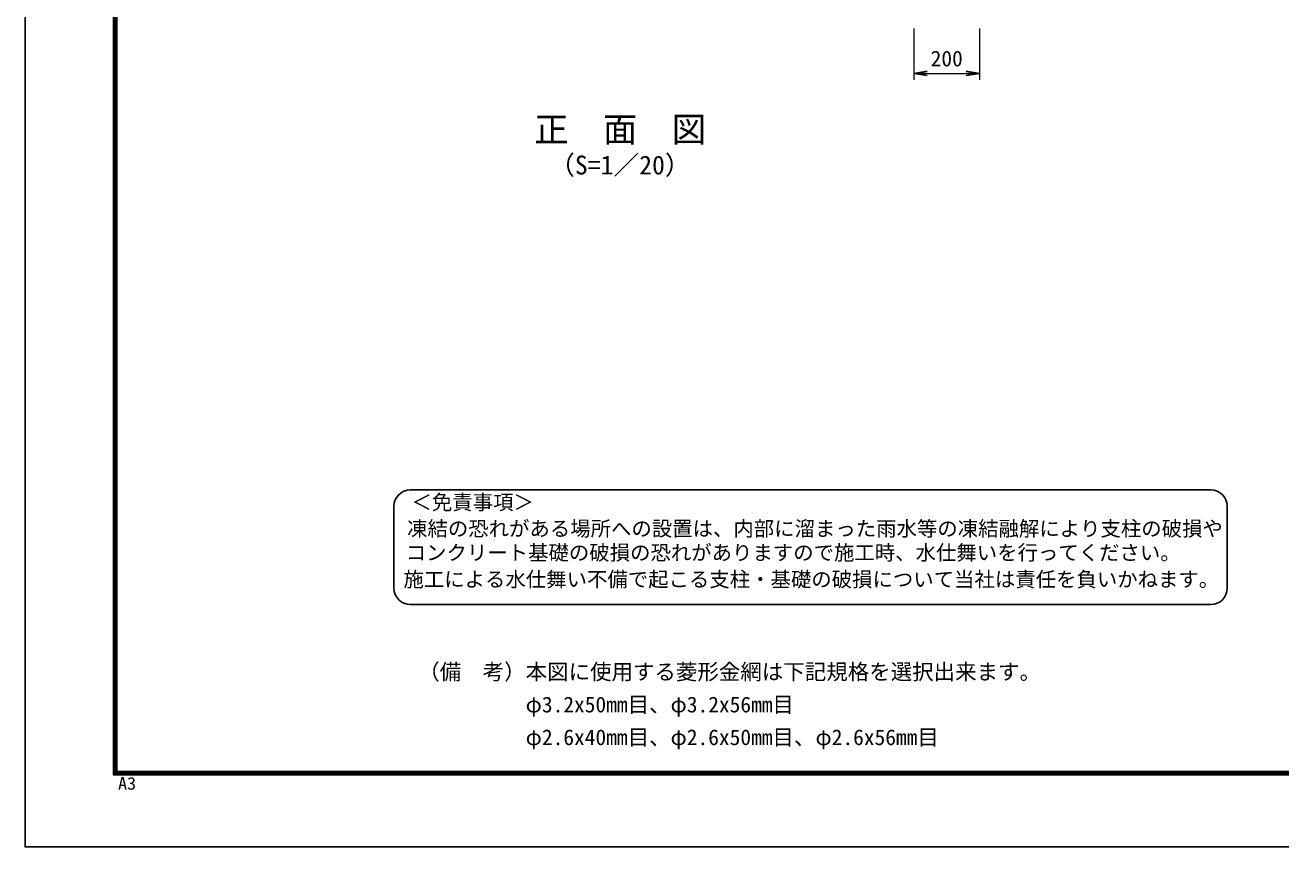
# Model space of a CAD drawing. Units: millimetres, scale not verified. Extents: x -4200 to 4200, y -2970 to 2970.
# Drawn here: x -4200 to -364, y -2970 to -460 of the extents above; entities that cross this region are included whole.
import ezdxf
from ezdxf.enums import TextEntityAlignment as Align

# ---------------------------------------------------------------- set-up
doc = ezdxf.new("R2010")
doc.units = ezdxf.units.MM
doc.header["$LTSCALE"] = 10
for name, color, linetype, lineweight in [('0-0_D-TTL-TXT', 7, 'Continuous', 25), ('0-3_D-STR-DIM', 7, 'Continuous', 13), ('0-4_0', 7, 'Continuous', 25), ('0-E_D-TTL', 7, 'Continuous', 25)]:
    doc.layers.add(name, color=color, linetype=linetype, lineweight=lineweight)
doc.styles.add('ＭＳ ゴシック', font='')
doc.styles.get('ＭＳ ゴシック').set_extended_font_data('MS Gothic')

# ---------------------------------------------------------------- blocks, each defined once
blk = doc.blocks.new('_Open')
at = {"layer": '0-4_0'}
blk.add_line((-10, 1.667), (0, 0), dxfattribs=at)
blk.add_lwpolyline([(-10, -1.667), (0, 0), (-10, 0)], dxfattribs=at)

msp = doc.modelspace()

# ---------------------------------------------------------------- linework, layer by layer
at = {"layer": '0-0_D-TTL-TXT', "color": 2}
for p, q in [((-577.87, -1879.56), (-3023.42, -1879.56)), ((-3073.42, -1929.56), (-3073.42, -2179.56)), ((-527.87, -2179.56), (-527.87, -1929.56)), ((-3023.42, -2229.56), (-577.87, -2229.56))]:
    msp.add_line(p, q, dxfattribs=at)
for centre, start, end in [((-3023.42, -1929.56), 90, 180), ((-577.87, -1929.56), 0, 90), ((-3023.42, -2179.56), 180, 270), ((-577.87, -2179.56), 270, 0)]:
    msp.add_arc(centre, 50, start, end, dxfattribs=at)
at = {"layer": '0-3_D-STR-DIM'}
for p, q in [((-1484.97, -469.73), (-1484.97, -627.05)), ((-1284.97, -469.73), (-1284.97, -627.05)), ((-1444.97, -607.05), (-1324.97, -607.05))]:
    msp.add_line(p, q, dxfattribs=at)
at = {"layer": '0-E_D-TTL', "color": 2}
msp.add_lwpolyline([(-4200, 2970), (4200, 2970), (4200, -2970), (-4200, -2970)], close=True, dxfattribs=at)
at = {"layer": '0-E_D-TTL'}
for points in [[(-3930, 2750), (3930, 2750), (3930, -2750), (-3930, -2750)], [(-3927.5, 2747.5), (3927.5, 2747.5), (3927.5, -2747.5), (-3927.5, -2747.5)], [(-3925, 2745), (3925, 2745), (3925, -2745), (-3925, -2745)], [(-3922.5, 2742.5), (3922.5, 2742.5), (3922.5, -2742.5), (-3922.5, -2742.5)], [(-3920, 2740), (3920, 2740), (3920, -2740), (-3920, -2740)]]:
    msp.add_lwpolyline(points, close=True, dxfattribs=at)

# ---------------------------------------------------------------- block references
at = {"layer": '0-3_D-STR-DIM', "xscale": 4, "yscale": 4, "rotation": 180}
msp.add_blockref('_Open', (-1484.97, -607.05), dxfattribs=at)
at = {"layer": '0-3_D-STR-DIM', "xscale": 4, "yscale": 4}
msp.add_blockref('_Open', (-1284.97, -607.05), dxfattribs=at)

# ---------------------------------------------------------------- texts
at = {"layer": '0-0_D-TTL-TXT', "style": 'ＭＳ ゴシック'}
for s, height, p in [('正\u3000面\u3000図', 76.98, (-2644.87, -840.12)), ('（S=1／20）', 57.7, (-2599.39, -933.32)), ('＜免責事項＞ \u3000\u3000', 45.67, (-3019.71, -1953.74)), ('凍結の恐れがある場所への設置は、内部に溜まった雨水等の凍結融解により支柱の破損や', 45.67, (-3033.24, -2034.24)), ('コンクリート基礎の破損の恐れがありますので施工時、水仕舞いを行ってください。', 45.67, (-3037.35, -2107.66)), ('施工による水仕舞い不備で起こる支柱・基礎の破損について当社は責任を負いかねます。 ', 45.67, (-3044.34, -2189.15)), ('（備\u3000考）本図に使用する菱形金網は下記規格を選択出来ます。', 48.09, (-2999.12, -2473.6)), ('\u3000\u3000\u3000\u3000\u3000φ3.2x50mm目、φ3.2x56mm目', 48.09, (-2999.12, -2573.6)), ('\u3000\u3000\u3000\u3000\u3000φ2.6x40mm目、φ2.6x50mm目、φ2.6x56mm目', 48.09, (-2999.12, -2673.6))]:
    msp.add_text(s, height=height, dxfattribs=at).set_placement(p, align=Align.BOTTOM_LEFT)
at = {"layer": '0-3_D-STR-DIM', "style": 'ＭＳ ゴシック'}
msp.add_text('200', height=48.09, dxfattribs=at).set_placement((-1433.97, -600.3), align=Align.BOTTOM_LEFT)
at = {"layer": '0-E_D-TTL', "style": 'ＭＳ ゴシック', "width": 1.05}
msp.add_text('A3', height=38.48, dxfattribs=at).set_placement((-3916.09, -2806.81), align=Align.BOTTOM_LEFT)

doc.saveas('drawing.dxf')
